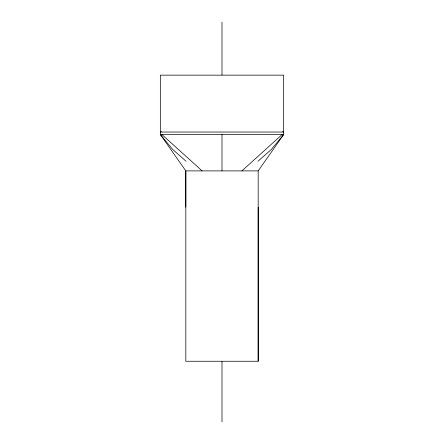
<?xml version="1.0" encoding="UTF-8"?>
<svg xmlns="http://www.w3.org/2000/svg" width="444" height="444" viewBox="0 0 444 444"><rect width="100%" height="100%" fill="white"/><g stroke="black" fill="none" stroke-linecap="round" stroke-linejoin="round"><path stroke-width="0.67" d="M185.814 207.193L185.814 170.896L160.328 134.526L160.328 75.153L283.661 75.153L283.672 134.526L258.186 170.896L258.186 361.255L185.814 361.255L185.814 170.896L258.186 170.896M258.186 361.255L258.186 207.193M241.869 170.896L282.112 134.526M257.986 161.239L271.345 149.445L283.672 134.526L160.328 134.526L172.677 149.445L186.036 161.239M161.361 131.163L160.328 132.04L283.672 132.04L282.639 131.163M161.888 134.526L202.131 170.896M222 22.2L222 74.925M222 134.526L222 170.896M222 361.444L222 421.8"/></g></svg>
